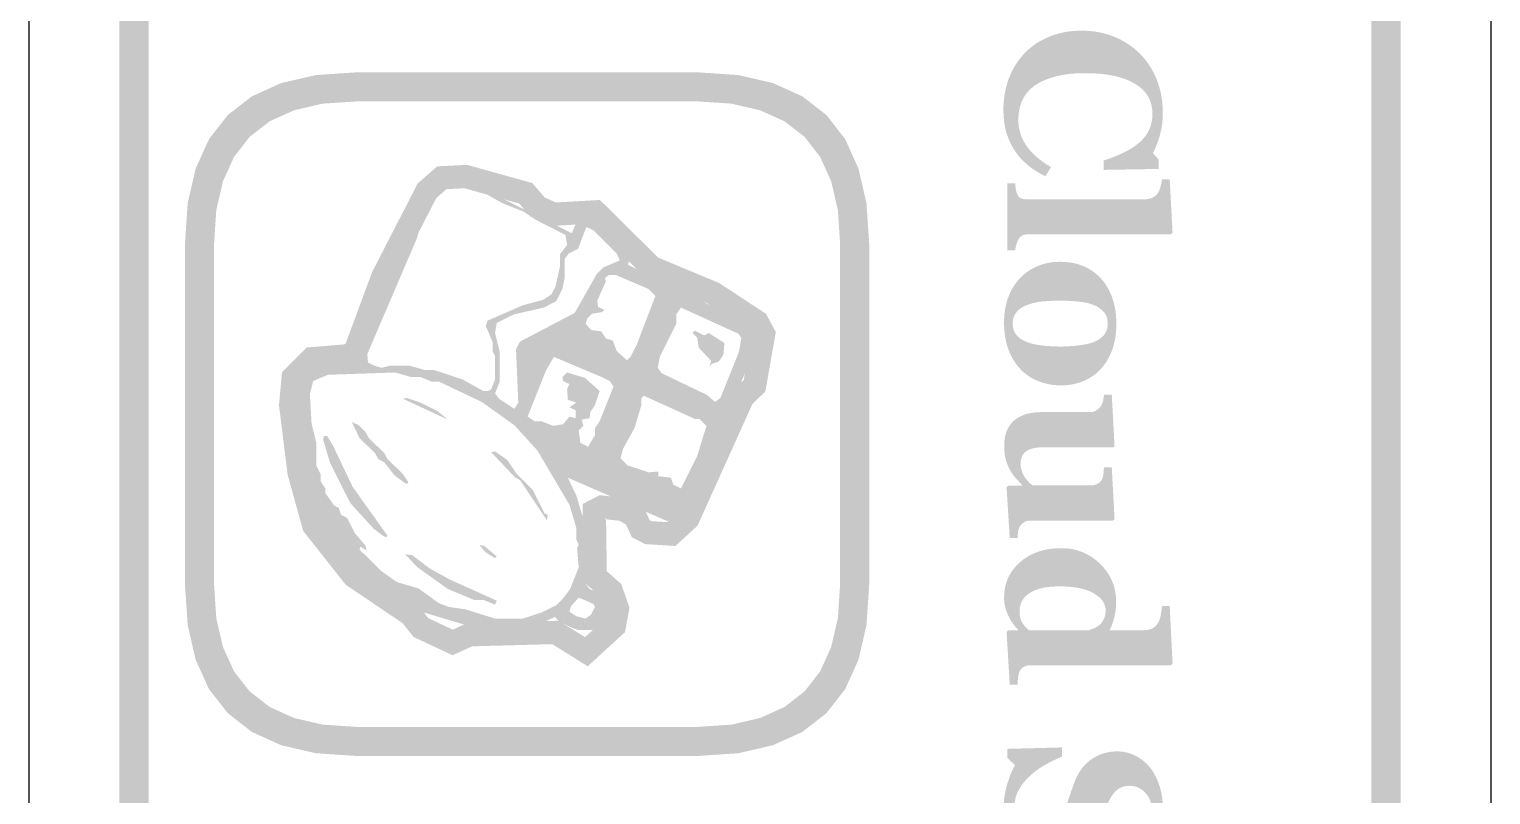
# Model space of a CAD drawing. Header units: millimetres. Extents: x 6 to 126, y 130 to 351.
# Drawn here: x 95.96 to 116.04, y 313.77 to 324.29 of the extents above; entities that cross this region are included whole.
import ezdxf

# ---------------------------------------------------------------- set-up
doc = ezdxf.new("R2010")
doc.units = ezdxf.units.MM
doc.layers.add('CUT', color=1, linetype='Continuous')
doc.layers.add('RASTER', color=7, linetype='Continuous')

msp = doc.modelspace()

# ---------------------------------------------------------------- hatches: boundary and pattern name
at = {"layer": 'RASTER'}
h = msp.add_hatch(color=7, dxfattribs=at)
h.paths.add_polyline_path([(112.6, 349.8), (113.116, 349.766), (113.563, 349.663), (113.941, 349.491), (114.25, 349.25), (114.491, 348.941), (114.663, 348.563), (114.766, 348.116), (114.8, 347.6), (114.8, 290.4), (114.766, 289.884), (114.663, 289.438), (114.491, 289.059), (114.25, 288.75), (113.941, 288.509), (113.563, 288.338), (113.116, 288.234), (112.6, 288.2), (99.4, 288.2), (98.884, 288.234), (98.438, 288.338), (98.059, 288.509), (97.75, 288.75), (97.509, 289.059), (97.338, 289.438), (97.234, 289.884), (97.2, 290.4), (97.2, 347.6), (97.234, 348.116), (97.338, 348.563), (97.509, 348.941), (97.75, 349.25), (98.059, 349.491), (98.438, 349.663), (98.884, 349.766), (99.4, 349.8)])
h.paths.add_polyline_path([(112.6, 349.4), (99.4, 349.4), (98.978, 349.372), (98.613, 349.288), (98.303, 349.147), (98.05, 348.95), (97.853, 348.697), (97.712, 348.388), (97.628, 348.022), (97.6, 347.6), (97.6, 290.4), (97.628, 289.978), (97.712, 289.613), (97.853, 289.303), (98.05, 289.05), (98.303, 288.853), (98.613, 288.713), (98.978, 288.628), (99.4, 288.6), (112.6, 288.6), (113.022, 288.628), (113.388, 288.713), (113.697, 288.853), (113.95, 289.05), (114.147, 289.303), (114.288, 289.613), (114.372, 289.978), (114.4, 290.4), (114.4, 347.6), (114.372, 348.022), (114.288, 348.388), (114.147, 348.697), (113.95, 348.95), (113.697, 349.147), (113.388, 349.288), (113.022, 349.372), (112.6, 349.4)], flags=0)
for points in [[(109.344, 323.187), (109.345, 323.243), (109.349, 323.299), (109.355, 323.354), (109.363, 323.408), (109.373, 323.461), (109.386, 323.513), (109.401, 323.564), (109.418, 323.614), (109.438, 323.663), (109.459, 323.711), (109.483, 323.756), (109.509, 323.801), (109.537, 323.843), (109.567, 323.884), (109.599, 323.924), (109.633, 323.961), (109.668, 323.997), (109.706, 324.03), (109.745, 324.062), (109.787, 324.091), (109.83, 324.119), (109.876, 324.144), (109.924, 324.168), (109.973, 324.19), (110.025, 324.21), (110.077, 324.226), (110.131, 324.241), (110.186, 324.253), (110.243, 324.262), (110.3, 324.268), (110.359, 324.272), (110.42, 324.273), (110.479, 324.272), (110.538, 324.268), (110.596, 324.262), (110.652, 324.252), (110.708, 324.241), (110.762, 324.226), (110.815, 324.209), (110.867, 324.189), (110.918, 324.167), (110.967, 324.143), (111.014, 324.116), (111.059, 324.088), (111.103, 324.057), (111.145, 324.025), (111.185, 323.99), (111.224, 323.953), (111.26, 323.914), (111.294, 323.874), (111.325, 323.832), (111.355, 323.788), (111.383, 323.742), (111.408, 323.695), (111.432, 323.645), (111.453, 323.594), (111.472, 323.541), (111.489, 323.487), (111.503, 323.433), (111.514, 323.377), (111.523, 323.32), (111.529, 323.263), (111.533, 323.205), (111.534, 323.146), (111.534, 323.103), (111.532, 323.061), (111.528, 323.02), (111.524, 322.98), (111.518, 322.941), (111.511, 322.904), (111.502, 322.867), (111.493, 322.831), (111.482, 322.796), (111.471, 322.762), (111.46, 322.73), (111.448, 322.699), (111.436, 322.67), (111.424, 322.642), (111.411, 322.616), (111.398, 322.59), (111.479, 322.5), (111.479, 322.372), (110.72, 322.359), (110.72, 322.488), (110.804, 322.516), (110.882, 322.545), (110.954, 322.576), (111.021, 322.609), (111.082, 322.642), (111.137, 322.677), (111.186, 322.714), (111.23, 322.751), (111.268, 322.791), (111.301, 322.833), (111.329, 322.876), (111.352, 322.922), (111.369, 322.97), (111.382, 323.02), (111.39, 323.072), (111.392, 323.126), (111.388, 323.193), (111.377, 323.256), (111.358, 323.314), (111.332, 323.369), (111.297, 323.419), (111.256, 323.465), (111.207, 323.507), (111.15, 323.545), (111.086, 323.579), (111.016, 323.608), (110.94, 323.633), (110.858, 323.653), (110.77, 323.669), (110.676, 323.68), (110.576, 323.687), (110.469, 323.689), (110.409, 323.688), (110.35, 323.686), (110.294, 323.682), (110.24, 323.677), (110.188, 323.67), (110.139, 323.661), (110.092, 323.651), (110.047, 323.64), (110.004, 323.627), (109.963, 323.613), (109.925, 323.599), (109.889, 323.583), (109.855, 323.567), (109.822, 323.549), (109.793, 323.531), (109.765, 323.512), (109.738, 323.49), (109.713, 323.467), (109.69, 323.444), (109.668, 323.419), (109.649, 323.394), (109.631, 323.367), (109.615, 323.339), (109.601, 323.311), (109.589, 323.282), (109.579, 323.252), (109.57, 323.221), (109.562, 323.189), (109.557, 323.157), (109.553, 323.123), (109.55, 323.089), (109.549, 323.055), (109.551, 323.004), (109.556, 322.955), (109.565, 322.907), (109.577, 322.861), (109.593, 322.816), (109.612, 322.772), (109.635, 322.73), (109.661, 322.689), (109.69, 322.65), (109.724, 322.611), (109.76, 322.573), (109.801, 322.536), (109.845, 322.5), (109.892, 322.465), (109.943, 322.43), (109.998, 322.397), (109.921, 322.271), (109.89, 322.287), (109.859, 322.304), (109.829, 322.321), (109.799, 322.338), (109.771, 322.357), (109.743, 322.375), (109.717, 322.395), (109.691, 322.415), (109.666, 322.435), (109.642, 322.456), (109.618, 322.478), (109.596, 322.501), (109.575, 322.525), (109.554, 322.549), (109.534, 322.575), (109.516, 322.601), (109.496, 322.63), (109.478, 322.66), (109.46, 322.691), (109.444, 322.722), (109.429, 322.755), (109.415, 322.788), (109.402, 322.822), (109.39, 322.856), (109.379, 322.892), (109.37, 322.929), (109.362, 322.968), (109.356, 323.009), (109.351, 323.051), (109.347, 323.094), (109.345, 323.14), (109.344, 323.187)], [(109.4, 321.254), (109.4, 322.173), (109.507, 322.173), (109.508, 322.163), (109.508, 322.154), (109.509, 322.145), (109.51, 322.135), (109.511, 322.126), (109.512, 322.117), (109.513, 322.108), (109.514, 322.099), (109.515, 322.09), (109.517, 322.081), (109.518, 322.073), (109.52, 322.065), (109.522, 322.057), (109.524, 322.05), (109.526, 322.042), (109.529, 322.035), (109.534, 322.024), (109.539, 322.014), (109.544, 322.004), (109.55, 321.996), (109.557, 321.988), (109.564, 321.982), (109.571, 321.976), (109.579, 321.971), (109.588, 321.967), (109.597, 321.964), (109.607, 321.961), (109.618, 321.959), (109.629, 321.957), (109.641, 321.956), (109.653, 321.955), (109.667, 321.955), (111.29, 321.955), (111.303, 321.955), (111.317, 321.956), (111.33, 321.958), (111.343, 321.96), (111.356, 321.963), (111.369, 321.967), (111.381, 321.972), (111.393, 321.977), (111.404, 321.983), (111.415, 321.99), (111.425, 321.996), (111.435, 322.004), (111.444, 322.012), (111.452, 322.02), (111.459, 322.029), (111.465, 322.038), (111.47, 322.046), (111.475, 322.055), (111.48, 322.064), (111.484, 322.075), (111.489, 322.086), (111.493, 322.099), (111.498, 322.112), (111.502, 322.127), (111.506, 322.141), (111.51, 322.156), (111.513, 322.169), (111.516, 322.183), (111.518, 322.195), (111.52, 322.208), (111.522, 322.22), (111.523, 322.231), (111.629, 322.231), (111.668, 321.495), (111.644, 321.473), (109.686, 321.473), (109.672, 321.472), (109.66, 321.471), (109.648, 321.47), (109.637, 321.468), (109.626, 321.465), (109.616, 321.462), (109.606, 321.458), (109.598, 321.454), (109.59, 321.448), (109.582, 321.443), (109.575, 321.436), (109.568, 321.429), (109.561, 321.421), (109.555, 321.412), (109.55, 321.402), (109.545, 321.392), (109.542, 321.385), (109.539, 321.377), (109.536, 321.37), (109.533, 321.362), (109.53, 321.354), (109.527, 321.346), (109.524, 321.339), (109.522, 321.331), (109.519, 321.322), (109.517, 321.314), (109.515, 321.305), (109.513, 321.295), (109.511, 321.286), (109.509, 321.276), (109.508, 321.265), (109.507, 321.254)], [(109.431, 317.295), (109.388, 317.994), (109.409, 318.016), (109.601, 318.016), (109.601, 318.024), (109.589, 318.037), (109.578, 318.049), (109.567, 318.061), (109.556, 318.074), (109.545, 318.086), (109.534, 318.098), (109.523, 318.11), (109.512, 318.122), (109.501, 318.134), (109.491, 318.147), (109.481, 318.16), (109.471, 318.174), (109.461, 318.188), (109.452, 318.204), (109.443, 318.219), (109.434, 318.235), (109.424, 318.254), (109.415, 318.272), (109.407, 318.29), (109.399, 318.308), (109.392, 318.326), (109.386, 318.343), (109.38, 318.36), (109.375, 318.377), (109.371, 318.394), (109.367, 318.414), (109.363, 318.435), (109.361, 318.459), (109.359, 318.484), (109.357, 318.511), (109.356, 318.54), (109.356, 318.571), (109.358, 318.624), (109.364, 318.675), (109.375, 318.722), (109.389, 318.766), (109.408, 318.807), (109.431, 318.844), (109.458, 318.879), (109.489, 318.91), (109.524, 318.938), (109.563, 318.962), (109.605, 318.982), (109.65, 318.998), (109.699, 319.011), (109.751, 319.02), (109.807, 319.026), (109.866, 319.028), (110.525, 319.028), (110.539, 319.028), (110.552, 319.029), (110.565, 319.031), (110.577, 319.033), (110.588, 319.036), (110.599, 319.04), (110.609, 319.045), (110.618, 319.05), (110.627, 319.056), (110.635, 319.062), (110.644, 319.068), (110.652, 319.075), (110.66, 319.083), (110.667, 319.091), (110.675, 319.099), (110.682, 319.108), (110.687, 319.116), (110.692, 319.124), (110.696, 319.133), (110.701, 319.142), (110.704, 319.152), (110.708, 319.162), (110.711, 319.173), (110.713, 319.185), (110.716, 319.196), (110.718, 319.207), (110.719, 319.218), (110.721, 319.229), (110.723, 319.24), (110.724, 319.25), (110.725, 319.26), (110.726, 319.27), (110.833, 319.27), (110.871, 318.559), (110.849, 318.543), (109.875, 318.543), (109.838, 318.542), (109.804, 318.539), (109.773, 318.535), (109.744, 318.529), (109.717, 318.52), (109.693, 318.51), (109.671, 318.499), (109.652, 318.485), (109.635, 318.47), (109.621, 318.453), (109.608, 318.436), (109.598, 318.416), (109.59, 318.396), (109.585, 318.374), (109.581, 318.351), (109.58, 318.326), (109.581, 318.301), (109.584, 318.275), (109.588, 318.251), (109.594, 318.227), (109.601, 318.204), (109.611, 318.182), (109.622, 318.16), (109.634, 318.139), (109.648, 318.119), (109.662, 318.101), (109.676, 318.084), (109.69, 318.068), (109.705, 318.053), (109.72, 318.04), (109.735, 318.029), (109.75, 318.019), (110.54, 318.019), (110.552, 318.019), (110.564, 318.02), (110.576, 318.021), (110.587, 318.023), (110.598, 318.026), (110.609, 318.029), (110.619, 318.033), (110.629, 318.038), (110.639, 318.043), (110.648, 318.048), (110.657, 318.054), (110.665, 318.061), (110.673, 318.068), (110.68, 318.076), (110.687, 318.084), (110.693, 318.093), (110.698, 318.1), (110.702, 318.108), (110.705, 318.116), (110.708, 318.125), (110.711, 318.135), (110.713, 318.146), (110.715, 318.157), (110.717, 318.169), (110.718, 318.181), (110.72, 318.193), (110.721, 318.206), (110.722, 318.218), (110.723, 318.231), (110.724, 318.244), (110.725, 318.256), (110.726, 318.269), (110.833, 318.269), (110.871, 317.559), (110.849, 317.537), (109.718, 317.537), (109.705, 317.536), (109.693, 317.535), (109.682, 317.534), (109.67, 317.531), (109.66, 317.529), (109.65, 317.525), (109.64, 317.521), (109.631, 317.516), (109.622, 317.511), (109.613, 317.505), (109.605, 317.498), (109.598, 317.491), (109.59, 317.483), (109.583, 317.475), (109.576, 317.466), (109.57, 317.456), (109.566, 317.449), (109.562, 317.441), (109.558, 317.433), (109.555, 317.424), (109.552, 317.415), (109.55, 317.405), (109.548, 317.394), (109.546, 317.384), (109.544, 317.372), (109.543, 317.361), (109.542, 317.35), (109.54, 317.339), (109.54, 317.328), (109.539, 317.317), (109.538, 317.306), (109.538, 317.295)], [(109.344, 313.538), (109.345, 313.585), (109.347, 313.631), (109.351, 313.677), (109.356, 313.722), (109.363, 313.766), (109.371, 313.809), (109.38, 313.851), (109.391, 313.893), (109.403, 313.933), (109.416, 313.972), (109.429, 314.009), (109.442, 314.045), (109.457, 314.079), (109.471, 314.112), (109.487, 314.143), (109.503, 314.172), (109.4, 314.273), (109.4, 314.397), (110.151, 314.417), (110.151, 314.291), (110.125, 314.28), (110.097, 314.268), (110.07, 314.255), (110.042, 314.242), (110.013, 314.228), (109.984, 314.214), (109.955, 314.198), (109.926, 314.182), (109.897, 314.165), (109.868, 314.148), (109.84, 314.13), (109.813, 314.111), (109.787, 314.092), (109.762, 314.072), (109.737, 314.051), (109.713, 314.03), (109.69, 314.007), (109.667, 313.984), (109.645, 313.96), (109.624, 313.935), (109.605, 313.91), (109.587, 313.884), (109.57, 313.857), (109.554, 313.83), (109.539, 313.802), (109.527, 313.772), (109.516, 313.742), (109.508, 313.71), (109.501, 313.677), (109.496, 313.643), (109.493, 313.608), (109.492, 313.571), (109.494, 313.523), (109.498, 313.477), (109.506, 313.435), (109.517, 313.395), (109.53, 313.359), (109.547, 313.325), (109.567, 313.294), (109.59, 313.266), (109.615, 313.241), (109.642, 313.219), (109.67, 313.201), (109.7, 313.186), (109.731, 313.175), (109.764, 313.166), (109.799, 313.161), (109.835, 313.16), (109.865, 313.161), (109.893, 313.165), (109.921, 313.172), (109.947, 313.182), (109.972, 313.195), (109.996, 313.21), (110.018, 313.229), (110.039, 313.25), (110.06, 313.274), (110.079, 313.301), (110.098, 313.331), (110.116, 313.365), (110.134, 313.401), (110.151, 313.441), (110.167, 313.483), (110.182, 313.529), (110.192, 313.559), (110.202, 313.589), (110.211, 313.618), (110.22, 313.647), (110.229, 313.675), (110.238, 313.702), (110.247, 313.729), (110.255, 313.755), (110.264, 313.781), (110.272, 313.806), (110.281, 313.831), (110.29, 313.855), (110.298, 313.879), (110.307, 313.903), (110.316, 313.926), (110.324, 313.949), (110.346, 314), (110.371, 314.047), (110.397, 314.091), (110.426, 314.132), (110.457, 314.169), (110.49, 314.203), (110.525, 314.233), (110.563, 314.26), (110.602, 314.284), (110.643, 314.305), (110.685, 314.323), (110.728, 314.337), (110.771, 314.348), (110.817, 314.356), (110.863, 314.361), (110.91, 314.362), (110.941, 314.361), (110.97, 314.359), (111, 314.355), (111.029, 314.349), (111.059, 314.342), (111.087, 314.333), (111.116, 314.322), (111.144, 314.31), (111.172, 314.296), (111.199, 314.28), (111.225, 314.263), (111.25, 314.245), (111.275, 314.225), (111.299, 314.203), (111.323, 314.18), (111.345, 314.156), (111.366, 314.131), (111.385, 314.104), (111.404, 314.076), (111.421, 314.046), (111.438, 314.014), (111.453, 313.98), (111.468, 313.945), (111.482, 313.908), (111.494, 313.87), (111.505, 313.831), (111.514, 313.791), (111.521, 313.751), (111.527, 313.709), (111.531, 313.667), (111.533, 313.624), (111.534, 313.58), (111.534, 313.537), (111.531, 313.495), (111.528, 313.454), (111.522, 313.413), (111.516, 313.373), (111.507, 313.333), (111.498, 313.294), (111.487, 313.256), (111.475, 313.22), (111.463, 313.185), (111.451, 313.152), (111.439, 313.122), (111.427, 313.093), (111.415, 313.066), (111.403, 313.042), (111.391, 313.019), (111.479, 312.93), (111.479, 312.802), (110.77, 312.791), (110.77, 312.917), (110.798, 312.928), (110.827, 312.939), (110.856, 312.952), (110.885, 312.964), (110.914, 312.977), (110.944, 312.991), (110.974, 313.005), (111.003, 313.02), (111.032, 313.035), (111.06, 313.05), (111.087, 313.065), (111.113, 313.081), (111.137, 313.097), (111.16, 313.112), (111.181, 313.129), (111.202, 313.145), (111.222, 313.163), (111.242, 313.182), (111.261, 313.202), (111.278, 313.222), (111.295, 313.243), (111.31, 313.265), (111.324, 313.287), (111.337, 313.311), (111.349, 313.334), (111.359, 313.359), (111.368, 313.385), (111.375, 313.412), (111.381, 313.44), (111.385, 313.469), (111.387, 313.499), (111.388, 313.53), (111.386, 313.569), (111.382, 313.606), (111.375, 313.641), (111.365, 313.674), (111.353, 313.705), (111.338, 313.735), (111.319, 313.763), (111.298, 313.789), (111.275, 313.812), (111.251, 313.833), (111.225, 313.85), (111.198, 313.864), (111.17, 313.875), (111.141, 313.883), (111.11, 313.888), (111.077, 313.889), (111.047, 313.888), (111.018, 313.884), (110.99, 313.877), (110.964, 313.867), (110.939, 313.855), (110.916, 313.84), (110.894, 313.822), (110.874, 313.802), (110.854, 313.779), (110.835, 313.752), (110.817, 313.723), (110.799, 313.69), (110.782, 313.655), (110.766, 313.616), (110.75, 313.575), (110.734, 313.53), (110.725, 313.503), (110.716, 313.476), (110.707, 313.448), (110.698, 313.421), (110.689, 313.393), (110.68, 313.365), (110.67, 313.337), (110.661, 313.309), (110.652, 313.281), (110.643, 313.254), (110.634, 313.228), (110.625, 313.203), (110.617, 313.178), (110.608, 313.154), (110.599, 313.131), (110.591, 313.108), (110.569, 313.057), (110.546, 313.009), (110.521, 312.963), (110.493, 312.921), (110.464, 312.883), (110.433, 312.847), (110.4, 312.815), (110.365, 312.785), (110.327, 312.759), (110.288, 312.737), (110.247, 312.718), (110.203, 312.702), (110.157, 312.69), (110.109, 312.682), (110.059, 312.677), (110.006, 312.675), (109.973, 312.676), (109.94, 312.679), (109.907, 312.684), (109.874, 312.691), (109.841, 312.699), (109.809, 312.71), (109.777, 312.723), (109.746, 312.738), (109.715, 312.754), (109.685, 312.772), (109.657, 312.791), (109.63, 312.812), (109.605, 312.834), (109.581, 312.857), (109.558, 312.882), (109.536, 312.908), (109.514, 312.938), (109.493, 312.969), (109.473, 313.001), (109.455, 313.034), (109.437, 313.069), (109.422, 313.104), (109.407, 313.141), (109.394, 313.179), (109.382, 313.218), (109.372, 313.259), (109.364, 313.301), (109.357, 313.345), (109.351, 313.391), (109.347, 313.438), (109.345, 313.487), (109.344, 313.538)]]:
    msp.add_hatch(color=7, dxfattribs=at).paths.add_polyline_path(points)
h = msp.add_hatch(color=7, dxfattribs=at)
h.paths.add_polyline_path([(105.15, 323.7), (105.701, 323.663), (106.178, 323.553), (106.582, 323.37), (106.913, 323.113), (107.17, 322.782), (107.353, 322.378), (107.463, 321.901), (107.5, 321.35), (107.5, 316.65), (107.463, 316.099), (107.353, 315.622), (107.17, 315.218), (106.913, 314.888), (106.582, 314.63), (106.178, 314.447), (105.701, 314.337), (105.15, 314.3), (100.45, 314.3), (99.899, 314.337), (99.422, 314.447), (99.018, 314.63), (98.688, 314.888), (98.43, 315.218), (98.247, 315.622), (98.137, 316.099), (98.1, 316.65), (98.1, 321.35), (98.137, 321.901), (98.247, 322.378), (98.43, 322.782), (98.688, 323.113), (99.018, 323.37), (99.422, 323.553), (99.899, 323.663), (100.45, 323.7)])
h.paths.add_polyline_path([(105.15, 323.3), (100.45, 323.3), (99.993, 323.27), (99.597, 323.178), (99.262, 323.026), (98.988, 322.813), (98.774, 322.538), (98.622, 322.203), (98.53, 321.807), (98.5, 321.35), (98.5, 316.65), (98.53, 316.193), (98.622, 315.797), (98.774, 315.462), (98.988, 315.188), (99.262, 314.974), (99.597, 314.822), (99.993, 314.73), (100.45, 314.7), (105.15, 314.7), (105.607, 314.73), (106.003, 314.822), (106.338, 314.974), (106.613, 315.188), (106.826, 315.462), (106.978, 315.797), (107.07, 316.193), (107.1, 316.65), (107.1, 321.35), (107.07, 321.807), (106.978, 322.203), (106.826, 322.538), (106.613, 322.813), (106.338, 323.026), (106.003, 323.178), (105.607, 323.27), (105.15, 323.3)], flags=0)
h = msp.add_hatch(color=7, dxfattribs=at)
h.paths.add_polyline_path([(106.217, 320.13), (106.074, 319.312), (105.896, 319.14), (105.142, 317.466), (104.838, 317.187), (104.423, 317.213), (104.239, 317.308), (104.158, 317.485), (104.067, 317.534), (103.859, 317.557), (103.885, 317.57), (103.895, 316.84), (104.093, 316.665), (104.207, 316.34), (104.145, 316.002), (103.633, 315.533), (103.146, 315.837), (102.046, 315.807), (101.775, 315.685), (101.24, 315.936), (101.091, 316.125), (100.31, 316.652), (99.725, 317.392), (99.512, 318.159), (99.391, 319.123), (99.433, 319.578), (99.77, 319.916), (100.289, 319.959), (100.307, 319.971), (100.672, 320.956), (101.297, 322.172), (101.566, 322.408), (101.976, 322.428), (102.871, 322.178), (103.042, 321.98), (103.195, 321.911), (103.801, 321.945), (104.599, 321.154), (105.439, 320.803), (106.082, 320.38)])
h.paths.add_polyline_path([(105.883, 320.076), (105.839, 320.157), (105.288, 320.519), (104.418, 320.883), (103.677, 321.618), (103.135, 321.588), (102.846, 321.717), (102.692, 321.896), (101.94, 322.106), (101.693, 322.094), (101.553, 321.972), (100.965, 320.826), (100.571, 319.762), (100.397, 319.647), (99.914, 319.606), (99.741, 319.433), (99.712, 319.129), (99.827, 318.222), (100.016, 317.54), (100.53, 316.889), (101.312, 316.362), (101.444, 316.194), (101.778, 316.037), (101.973, 316.125), (103.234, 316.159), (103.596, 315.933), (103.85, 316.166), (103.877, 316.314), (103.819, 316.48), (103.577, 316.694), (103.562, 317.764), (103.798, 317.886), (104.164, 317.845), (104.405, 317.716), (104.484, 317.541), (104.51, 317.528), (104.722, 317.515), (104.877, 317.658), (105.629, 319.328), (105.777, 319.47), (105.883, 320.076)], flags=0)
h = msp.add_hatch(color=7, dxfattribs=at)
h.paths.add_polyline_path([(105.957, 320.106), (105.967, 319.988), (105.839, 319.668), (105.105, 317.945), (104.923, 317.616), (104.722, 317.53), (103.359, 318.127), (103.477, 317.881), (103.637, 317.339), (103.669, 316.924), (103.605, 316.668), (103.659, 316.595), (103.838, 316.518), (103.892, 316.445), (103.892, 316.253), (103.806, 316.084), (103.701, 316.03), (103.509, 316.03), (103.414, 316.062), (103.244, 316.148), (103.181, 316.212), (102.871, 316.062), (102.711, 316.03), (102.36, 316.03), (102.296, 316.062), (101.977, 316.094), (101.339, 316.285), (101.042, 316.435), (100.595, 316.754), (100.244, 317.106), (100.053, 317.393), (99.871, 317.753), (99.775, 318.073), (99.743, 318.392), (99.711, 318.456), (99.711, 318.647), (99.647, 318.966), (99.647, 319.413), (99.733, 319.582), (99.935, 319.7), (100.445, 319.7), (100.487, 319.723), (100.86, 320.626), (101.285, 321.542), (101.307, 321.488), (101.275, 321.392), (100.605, 319.828), (100.614, 319.71), (100.701, 319.668), (100.796, 319.637), (100.924, 319.668), (101.179, 319.668), (101.403, 319.605), (101.53, 319.605), (101.913, 319.477), (102.201, 319.317), (102.264, 319.317), (102.306, 319.34), (102.36, 319.477), (102.36, 319.796), (102.328, 319.86), (102.328, 319.988), (102.233, 320.211), (102.255, 320.285), (102.743, 320.498), (103.021, 320.572), (103.136, 320.648), (103.19, 320.754), (103.254, 321.041), (103.254, 321.201), (103.35, 321.328), (103.327, 321.465), (102.925, 321.67), (102.753, 321.785), (102.456, 321.903), (102.233, 322.03), (102.073, 322.094), (101.977, 322.094), (101.85, 322.158), (101.754, 322.158), (101.648, 322.104), (101.553, 322.008), (101.317, 321.561), (101.339, 321.679), (101.521, 322.04), (101.617, 322.136), (101.722, 322.19), (101.913, 322.19), (102.201, 322.094), (103.414, 321.488), (103.5, 321.689), (103.669, 321.711), (103.851, 321.574), (103.883, 321.51), (104.093, 321.306), (104.202, 321.127), (104.189, 321.051), (105.817, 320.253), (105.913, 320.189)])
h.paths.add_polyline_path([(105.744, 320.052), (105.702, 320.106), (104.914, 320.466), (104.85, 320.371), (104.85, 320.243), (104.626, 319.796), (104.594, 319.637), (104.649, 319.563), (105.274, 319.263), (105.383, 319.167), (105.456, 319.222), (105.712, 319.86)], flags=0)
h.paths.add_polyline_path([(105.511, 319.978), (105.498, 319.819), (105.434, 319.723), (105.338, 319.691), (105.306, 319.646), (105.329, 319.732), (105.159, 319.914), (105.137, 320.052), (105.073, 320.115), (105.105, 320.147), (105.233, 320.083), (105.297, 320.115)], flags=0)
h.paths.add_polyline_path([(105.265, 318.839), (105.169, 318.934), (105.105, 318.934), (104.403, 319.254), (104.371, 319.222), (104.371, 319.126), (104.275, 318.807), (104.116, 318.519), (104.084, 318.392), (104.18, 318.296), (104.467, 318.2), (104.604, 318.21), (104.604, 318.146), (104.776, 318.127), (104.808, 318.031), (104.914, 317.977), (105.137, 318.424)], flags=0)
h.paths.add_polyline_path([(104.563, 320.626), (104.467, 320.722), (104.02, 320.913), (103.924, 320.913), (103.87, 320.872), (103.883, 320.827), (103.765, 320.562), (103.774, 320.476), (103.86, 320.435), (103.828, 320.403), (103.691, 320.38), (103.627, 320.316), (103.605, 320.243), (103.678, 320.157), (103.819, 320.138), (103.883, 320.042), (103.978, 320.01), (104.03, 319.87), (104.17, 319.742), (104.221, 319.787), (104.307, 319.956)], flags=0)
h.paths.add_polyline_path([(104.074, 321.114), (104.03, 321.21), (103.71, 321.529), (103.615, 321.574), (103.5, 321.274), (103.372, 321.21), (103.318, 321.137), (103.318, 320.881), (103.286, 320.722), (103.2, 320.553), (103.031, 320.466), (102.616, 320.371), (102.383, 320.253), (102.36, 320.115), (102.424, 319.86), (102.424, 319.445), (102.36, 319.285), (102.415, 319.212), (102.625, 319.072), (102.679, 319.158), (102.648, 319.892), (102.702, 319.997), (103.455, 320.393), (103.755, 320.923), (103.851, 321.019)], flags=0)
h.paths.add_polyline_path([(103.988, 319.381), (103.934, 319.455), (103.828, 319.509), (103.168, 319.787), (103.062, 319.605), (102.807, 318.966), (102.903, 318.902), (102.999, 318.902), (103.158, 318.839), (103.295, 318.861), (103.382, 318.966), (103.468, 318.944), (103.468, 319.052), (103.382, 319.094), (103.477, 319.158), (103.359, 319.199), (103.35, 319.349), (103.382, 319.413), (103.295, 319.455), (103.286, 319.509), (103.35, 319.573), (103.595, 319.499), (103.797, 319.317), (103.733, 319.126), (103.669, 319.03), (103.659, 318.944), (103.551, 318.925), (103.573, 318.839), (103.509, 318.775), (103.532, 318.606), (103.637, 318.551), (103.733, 318.711), (103.733, 318.807), (103.797, 318.902)], flags=0)
h.paths.add_polyline_path([(103.733, 316.349), (103.71, 316.391), (103.509, 316.477), (103.404, 316.359), (103.382, 316.285), (103.477, 316.221), (103.605, 316.189), (103.678, 316.244)], flags=0)
h.paths.add_polyline_path([(103.509, 317.211), (103.477, 317.275), (103.477, 317.434), (103.382, 317.753), (102.944, 318.497), (102.625, 318.848), (102.178, 319.167), (101.594, 319.445), (101.498, 319.445), (101.339, 319.509), (101.211, 319.509), (100.988, 319.573), (100.062, 319.541), (99.861, 319.455), (99.816, 319.276), (99.839, 318.871), (99.903, 318.615), (99.903, 318.296), (99.966, 318.168), (99.966, 318.073), (100.03, 317.977), (100.03, 317.913), (100.148, 317.744), (100.212, 317.712), (100.244, 317.616), (100.327, 317.572), (100.436, 317.361), (100.582, 317.189), (100.595, 317.125), (100.509, 317.179), (100.499, 317.137), (100.787, 316.85), (101.01, 316.691), (101.307, 316.604), (101.585, 316.403), (101.722, 316.349), (101.945, 316.317), (102.36, 316.189), (102.743, 316.189), (103.008, 316.276), (103.2, 316.371), (103.295, 316.467), (103.391, 316.595), (103.509, 316.892), (103.487, 317.157)], flags=0)
h.paths.add_polyline_path([(103.085, 317.616), (103.072, 317.54), (102.702, 318.095), (102.638, 318.127), (102.306, 318.478), (102.36, 318.488), (102.529, 318.369), (102.657, 318.178), (102.881, 317.955), (103.04, 317.635)], flags=0)
h.paths.add_polyline_path([(102.383, 317.042), (102.36, 317.019), (102.223, 317.106), (102.146, 317.201), (102.21, 317.189)], flags=0)
h.paths.add_polyline_path([(102.383, 316.435), (102.36, 316.381), (102.201, 316.445), (102.073, 316.445), (101.712, 316.595), (101.285, 316.901), (101.125, 317.074), (101.221, 317.061), (101.457, 316.882), (101.744, 316.723)], flags=0)
h.paths.add_polyline_path([(101.712, 318.925), (101.093, 319.212), (101.147, 319.222), (101.339, 319.158), (101.572, 319.04)], flags=0)
h.paths.add_polyline_path([(101.17, 318.063), (101.147, 318.041), (101.106, 318.063), (100.978, 318.159), (100.838, 318.338), (100.755, 318.382), (100.71, 318.465), (100.499, 318.669), (100.391, 318.893), (100.487, 318.848), (100.582, 318.752), (100.627, 318.669), (100.838, 318.465), (100.882, 318.382), (101.093, 318.178)], flags=0)
h.paths.add_polyline_path([(100.882, 317.329), (100.86, 317.307), (100.819, 317.329), (100.691, 317.425), (100.372, 317.776), (100.094, 318.328), (99.998, 318.647), (100.008, 318.701), (100.053, 318.701), (100.136, 318.561), (100.404, 317.999)], flags=0)
h = msp.add_hatch(color=7, dxfattribs=at)
h.paths.add_polyline_path([(110.68, 319.618), (110.654, 319.592), (110.627, 319.567), (110.599, 319.544), (110.569, 319.523), (110.538, 319.503), (110.506, 319.484), (110.473, 319.468), (110.439, 319.453), (110.403, 319.439), (110.367, 319.428), (110.33, 319.418), (110.292, 319.41), (110.254, 319.404), (110.214, 319.399), (110.175, 319.396), (110.134, 319.396), (110.094, 319.396), (110.054, 319.399), (110.015, 319.403), (109.976, 319.41), (109.938, 319.418), (109.9, 319.427), (109.863, 319.439), (109.827, 319.452), (109.792, 319.467), (109.757, 319.483), (109.725, 319.502), (109.693, 319.521), (109.663, 319.543), (109.634, 319.566), (109.606, 319.59), (109.58, 319.617), (109.554, 319.646), (109.528, 319.677), (109.505, 319.71), (109.483, 319.744), (109.463, 319.779), (109.444, 319.815), (109.427, 319.853), (109.412, 319.893), (109.398, 319.934), (109.386, 319.976), (109.376, 320.02), (109.368, 320.065), (109.361, 320.111), (109.357, 320.159), (109.354, 320.209), (109.353, 320.26), (109.354, 320.304), (109.356, 320.347), (109.36, 320.39), (109.366, 320.431), (109.373, 320.472), (109.382, 320.512), (109.392, 320.551), (109.404, 320.589), (109.418, 320.626), (109.433, 320.662), (109.45, 320.696), (109.468, 320.73), (109.489, 320.763), (109.51, 320.794), (109.533, 320.825), (109.558, 320.854), (109.583, 320.882), (109.61, 320.907), (109.638, 320.931), (109.668, 320.954), (109.699, 320.975), (109.731, 320.995), (109.765, 321.013), (109.801, 321.03), (109.837, 321.045), (109.875, 321.058), (109.914, 321.07), (109.954, 321.079), (109.994, 321.086), (110.036, 321.091), (110.079, 321.094), (110.124, 321.095), (110.167, 321.094), (110.209, 321.091), (110.25, 321.087), (110.29, 321.081), (110.328, 321.073), (110.365, 321.063), (110.402, 321.052), (110.436, 321.038), (110.47, 321.023), (110.503, 321.007), (110.535, 320.988), (110.566, 320.968), (110.596, 320.946), (110.625, 320.922), (110.653, 320.896), (110.68, 320.869), (110.705, 320.841), (110.729, 320.812), (110.751, 320.781), (110.771, 320.748), (110.79, 320.714), (110.808, 320.678), (110.824, 320.641), (110.839, 320.602), (110.852, 320.561), (110.864, 320.52), (110.874, 320.477), (110.882, 320.434), (110.888, 320.389), (110.892, 320.342), (110.895, 320.295), (110.896, 320.247), (110.895, 320.196), (110.892, 320.147), (110.888, 320.1), (110.882, 320.054), (110.874, 320.009), (110.864, 319.967), (110.852, 319.925), (110.839, 319.885), (110.824, 319.847), (110.808, 319.81), (110.79, 319.775), (110.771, 319.741), (110.751, 319.708), (110.729, 319.677), (110.705, 319.647), (110.68, 319.618)])
h.paths.add_polyline_path([(109.665, 319.993), (109.686, 319.985), (109.708, 319.978), (109.732, 319.971), (109.756, 319.965), (109.781, 319.959), (109.808, 319.954), (109.836, 319.95), (109.864, 319.946), (109.894, 319.942), (109.925, 319.939), (109.958, 319.936), (109.991, 319.934), (110.026, 319.932), (110.062, 319.931), (110.099, 319.93), (110.137, 319.93), (110.163, 319.93), (110.19, 319.931), (110.218, 319.932), (110.247, 319.934), (110.276, 319.936), (110.307, 319.938), (110.339, 319.941), (110.371, 319.945), (110.403, 319.949), (110.434, 319.953), (110.462, 319.958), (110.489, 319.963), (110.514, 319.969), (110.538, 319.975), (110.559, 319.982), (110.579, 319.989), (110.602, 319.998), (110.623, 320.008), (110.643, 320.019), (110.662, 320.031), (110.679, 320.043), (110.695, 320.057), (110.71, 320.071), (110.724, 320.086), (110.737, 320.102), (110.747, 320.119), (110.756, 320.138), (110.764, 320.157), (110.77, 320.177), (110.774, 320.198), (110.776, 320.22), (110.777, 320.244), (110.776, 320.269), (110.773, 320.293), (110.769, 320.316), (110.763, 320.337), (110.755, 320.357), (110.745, 320.376), (110.733, 320.394), (110.72, 320.41), (110.705, 320.425), (110.689, 320.439), (110.672, 320.453), (110.654, 320.465), (110.635, 320.477), (110.615, 320.487), (110.594, 320.497), (110.572, 320.506), (110.551, 320.513), (110.528, 320.52), (110.505, 320.526), (110.481, 320.532), (110.456, 320.537), (110.431, 320.541), (110.404, 320.545), (110.376, 320.548), (110.348, 320.551), (110.32, 320.553), (110.291, 320.555), (110.262, 320.557), (110.233, 320.558), (110.203, 320.559), (110.173, 320.56), (110.143, 320.56), (110.104, 320.56), (110.066, 320.559), (110.031, 320.559), (109.997, 320.557), (109.965, 320.556), (109.934, 320.554), (109.905, 320.552), (109.878, 320.55), (109.852, 320.547), (109.826, 320.543), (109.8, 320.538), (109.773, 320.532), (109.747, 320.526), (109.721, 320.518), (109.694, 320.509), (109.668, 320.5), (109.646, 320.491), (109.625, 320.481), (109.605, 320.471), (109.587, 320.459), (109.569, 320.446), (109.553, 320.433), (109.538, 320.419), (109.525, 320.403), (109.512, 320.387), (109.501, 320.37), (109.492, 320.351), (109.485, 320.332), (109.479, 320.311), (109.475, 320.29), (109.473, 320.267), (109.472, 320.244), (109.473, 320.222), (109.475, 320.201), (109.479, 320.181), (109.484, 320.162), (109.491, 320.144), (109.499, 320.126), (109.509, 320.109), (109.521, 320.093), (109.534, 320.077), (109.548, 320.063), (109.564, 320.049), (109.581, 320.036), (109.6, 320.024), (109.62, 320.013), (109.642, 320.003), (109.665, 319.993)], flags=0)
h = msp.add_hatch(color=7, dxfattribs=at)
h.paths.add_polyline_path([(109.431, 315.282), (109.388, 316.004), (109.409, 316.026), (109.544, 316.026), (109.546, 316.037), (109.527, 316.055), (109.509, 316.076), (109.491, 316.098), (109.474, 316.121), (109.457, 316.146), (109.441, 316.173), (109.426, 316.201), (109.411, 316.231), (109.397, 316.261), (109.386, 316.292), (109.376, 316.323), (109.368, 316.354), (109.361, 316.384), (109.357, 316.415), (109.354, 316.446), (109.353, 316.478), (109.357, 316.55), (109.367, 316.619), (109.384, 316.685), (109.408, 316.747), (109.439, 316.807), (109.477, 316.863), (109.521, 316.916), (109.573, 316.965), (109.63, 317.01), (109.691, 317.049), (109.756, 317.082), (109.825, 317.109), (109.898, 317.13), (109.975, 317.145), (110.056, 317.154), (110.141, 317.157), (110.217, 317.154), (110.29, 317.144), (110.361, 317.127), (110.428, 317.104), (110.493, 317.073), (110.555, 317.037), (110.615, 316.993), (110.671, 316.943), (110.723, 316.888), (110.768, 316.83), (110.806, 316.769), (110.837, 316.706), (110.862, 316.639), (110.879, 316.57), (110.889, 316.498), (110.893, 316.423), (110.892, 316.394), (110.891, 316.364), (110.889, 316.335), (110.886, 316.307), (110.882, 316.279), (110.877, 316.251), (110.872, 316.224), (110.866, 316.198), (110.859, 316.172), (110.851, 316.148), (110.844, 316.125), (110.836, 316.103), (110.828, 316.083), (110.82, 316.063), (110.811, 316.046), (110.802, 316.029), (111.281, 316.029), (111.294, 316.03), (111.308, 316.031), (111.321, 316.032), (111.333, 316.035), (111.346, 316.038), (111.358, 316.042), (111.371, 316.046), (111.383, 316.051), (111.394, 316.057), (111.405, 316.063), (111.415, 316.07), (111.425, 316.077), (111.434, 316.084), (111.442, 316.092), (111.45, 316.101), (111.457, 316.11), (111.464, 316.122), (111.472, 316.134), (111.478, 316.147), (111.484, 316.161), (111.49, 316.175), (111.495, 316.191), (111.499, 316.207), (111.503, 316.223), (111.506, 316.24), (111.509, 316.257), (111.512, 316.275), (111.515, 316.292), (111.517, 316.309), (111.519, 316.326), (111.521, 316.343), (111.523, 316.36), (111.629, 316.36), (111.668, 315.569), (111.644, 315.547), (109.724, 315.547), (109.71, 315.547), (109.697, 315.546), (109.684, 315.545), (109.672, 315.543), (109.661, 315.54), (109.65, 315.537), (109.64, 315.533), (109.63, 315.529), (109.621, 315.524), (109.612, 315.518), (109.604, 315.512), (109.596, 315.505), (109.589, 315.497), (109.582, 315.489), (109.576, 315.48), (109.57, 315.47), (109.566, 315.462), (109.562, 315.453), (109.559, 315.443), (109.556, 315.432), (109.553, 315.42), (109.551, 315.408), (109.548, 315.394), (109.546, 315.38), (109.545, 315.365), (109.543, 315.351), (109.542, 315.338), (109.541, 315.326), (109.54, 315.314), (109.539, 315.303), (109.538, 315.292), (109.538, 315.282)])
h.paths.add_polyline_path([(109.692, 316.029), (110.519, 316.029), (110.528, 316.032), (110.536, 316.035), (110.545, 316.038), (110.555, 316.042), (110.564, 316.045), (110.574, 316.049), (110.584, 316.053), (110.594, 316.058), (110.604, 316.063), (110.614, 316.068), (110.624, 316.074), (110.634, 316.08), (110.643, 316.086), (110.653, 316.093), (110.662, 316.101), (110.671, 316.108), (110.679, 316.116), (110.686, 316.124), (110.694, 316.133), (110.7, 316.143), (110.707, 316.153), (110.714, 316.163), (110.72, 316.175), (110.726, 316.187), (110.731, 316.199), (110.736, 316.212), (110.74, 316.225), (110.743, 316.239), (110.746, 316.253), (110.748, 316.267), (110.749, 316.282), (110.749, 316.297), (110.747, 316.333), (110.739, 316.367), (110.726, 316.4), (110.708, 316.431), (110.684, 316.46), (110.656, 316.487), (110.622, 316.513), (110.584, 316.538), (110.54, 316.56), (110.492, 316.579), (110.44, 316.595), (110.384, 316.608), (110.323, 316.618), (110.259, 316.625), (110.19, 316.63), (110.116, 316.631), (110.087, 316.631), (110.058, 316.63), (110.031, 316.629), (110.004, 316.627), (109.977, 316.625), (109.952, 316.622), (109.927, 316.618), (109.903, 316.615), (109.88, 316.61), (109.857, 316.604), (109.835, 316.598), (109.813, 316.591), (109.792, 316.583), (109.771, 316.575), (109.751, 316.565), (109.731, 316.555), (109.712, 316.544), (109.694, 316.532), (109.678, 316.52), (109.662, 316.507), (109.647, 316.493), (109.634, 316.478), (109.621, 316.462), (109.609, 316.446), (109.599, 316.429), (109.59, 316.411), (109.583, 316.392), (109.577, 316.373), (109.572, 316.352), (109.568, 316.331), (109.566, 316.309), (109.566, 316.286), (109.566, 316.264), (109.568, 316.243), (109.57, 316.223), (109.574, 316.204), (109.579, 316.186), (109.585, 316.169), (109.592, 316.153), (109.6, 316.138), (109.609, 316.123), (109.619, 316.109), (109.629, 316.095), (109.64, 316.081), (109.652, 316.068), (109.664, 316.055), (109.678, 316.042), (109.692, 316.029)], flags=0)

# ---------------------------------------------------------------- linework, layer by layer
at = {"layer": 'CUT'}
for points in [[(95.96, 289.999), (95.96, 348.001)], [(116.04, 348.001), (116.04, 289.999)]]:
    msp.add_lwpolyline(points, dxfattribs=at)

doc.saveas('drawing.dxf')
